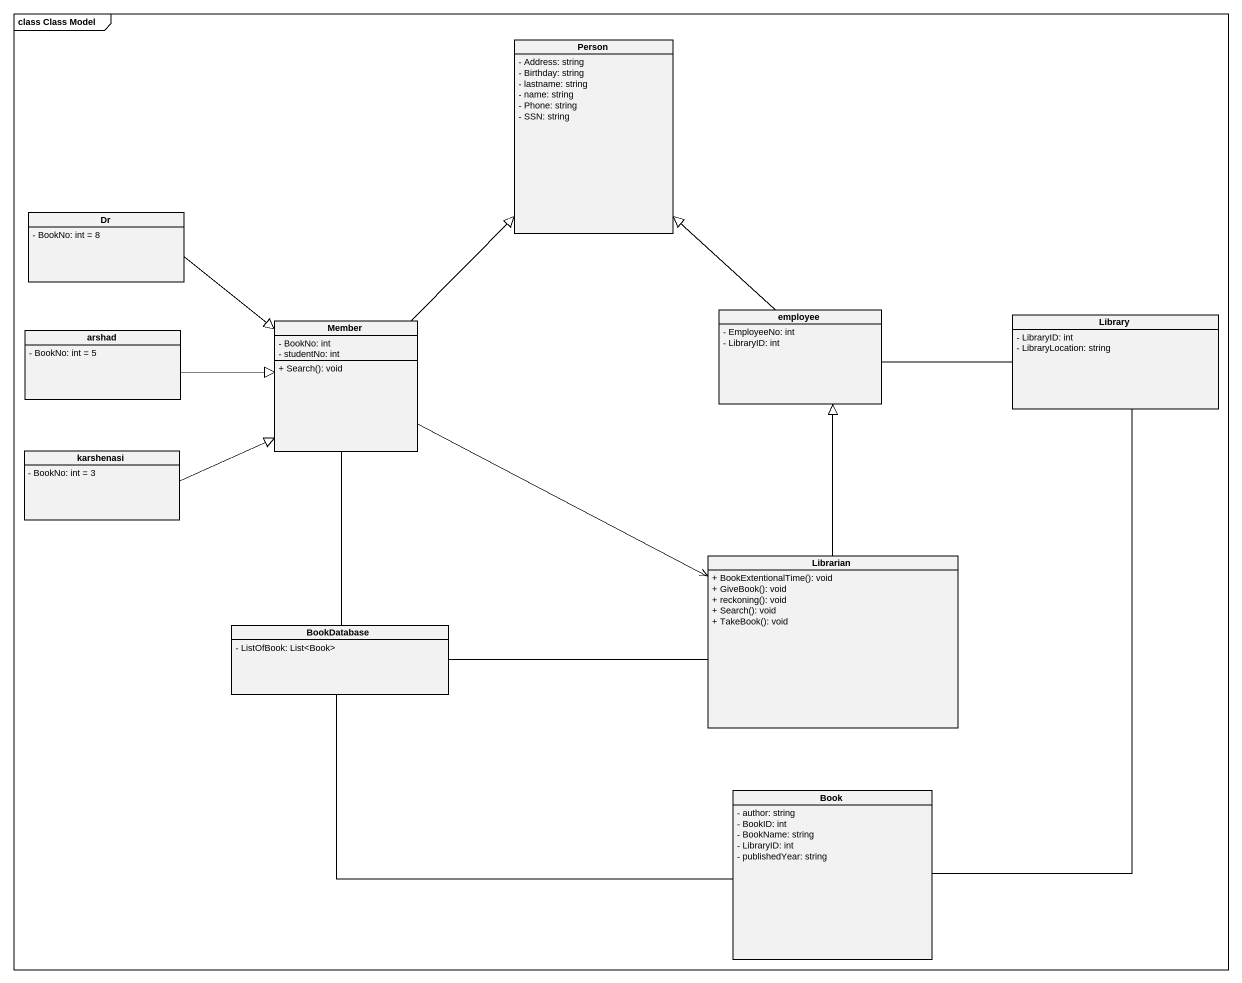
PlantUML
@startuml
mainframe class Class Model
hide circle
hide empty members
skinparam classAttributeIconSize 0
class "Person" as Person_ {
  - Address: string
  - Birthday: string
  - lastname: string
  - name: string
  - Phone: string
  - SSN: string
}
class Dr {
  - BookNo: int = 8
}
class arshad {
  - BookNo: int = 5
}
class Member {
  - BookNo: int
  - studentNo: int
  + Search(): void
}
class employee {
  - EmployeeNo: int
  - LibraryID: int
}
class Library {
  - LibraryID: int
  - LibraryLocation: string
}
class karshenasi {
  - BookNo: int = 3
}
class Librarian {
  + BookExtentionalTime(): void
  + GiveBook(): void
  + reckoning(): void
  + Search(): void
  + TakeBook(): void
}
class BookDatabase {
  - ListOfBook: List<Book>
}
class Book {
  - author: string
  - BookID: int
  - BookName: string
  - LibraryID: int
  - publishedYear: string
}
Dr -right-|> Member
arshad -right-|> Member
Member -up-|> Person_
Member -right-> Librarian
employee -up-|> Person_
Library -left- employee
Library -- Book
karshenasi -right-|> Member
Librarian -up-|> employee
BookDatabase -up- Member
BookDatabase -right- Librarian
BookDatabase -right- Book
@enduml
